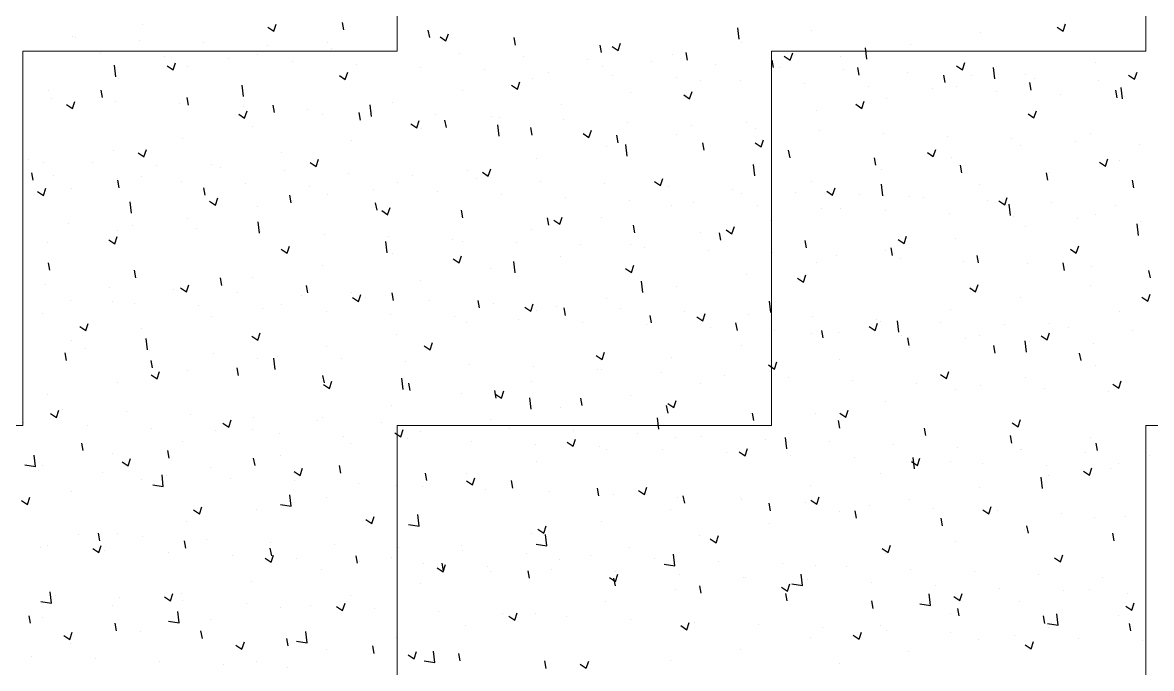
# Model space of a CAD drawing. Header units: millimetres. Extents: x 331487 to 517269, y 198509 to 399936.
# Drawn here: x 416448 to 417391, y 392899 to 393438 of the extents above; entities that cross this region are included whole.
import ezdxf

# ---------------------------------------------------------------- set-up
doc = ezdxf.new("R2010")
doc.units = ezdxf.units.MM
doc.header["$MEASUREMENT"] = 0
doc.layers.add('9th_Hatch-4', color=252, linetype='Continuous', lineweight=5)
doc.layers.add('COLUMN', color=6, linetype='Continuous')

msp = doc.modelspace()

# ---------------------------------------------------------------- linework, layer by layer
at = {"layer": '9th_Hatch-4', "linetype": 'Continuous'}
for p, q in [((416761.16, 393414.61), (416761.16, 393727.11)), ((417386.16, 393414.61), (417386.16, 393727.11)), ((416448.66, 393414.61), (416761.16, 393414.61)), ((416448.66, 393102.11), (416448.66, 393414.61)), ((417073.66, 393414.61), (417386.16, 393414.61)), ((417073.66, 393102.11), (417073.66, 393414.61)), ((416136.16, 393102.11), (416448.66, 393102.11)), ((416761.16, 393102.11), (417073.66, 393102.11)), ((416761.16, 392789.61), (416761.16, 393102.11)), ((417386.16, 393102.11), (417698.66, 393102.11)), ((417386.16, 392789.61), (417386.16, 393102.11))]:
    msp.add_line(p, q, dxfattribs=at)
at = {"layer": 'COLUMN', "color": 2, "linetype": 'Continuous'}
for p, q in [((416548.3, 393436.71), (416548.3, 393436.71)), ((416653.2, 393434.49), (416658.17, 393431.13)), ((416658.16, 393431.13), (416660.19, 393437.17)), ((416716.59, 393432.23), (416715.43, 393438.5)), ((416761.45, 393431.75), (416761.45, 393431.75)), ((416788.31, 393425.96), (416787.16, 393432.22)), ((417046.54, 393424.46), (417045.44, 393433.96)), ((417107.23, 393432.15), (417107.23, 393432.15)), ((417312.07, 393434.71), (417317.04, 393431.35)), ((417317.04, 393431.35), (417319.07, 393437.39)), ((416489.98, 393426.7), (416489.98, 393426.7)), ((416492.83, 393425.99), (416492.83, 393425.99)), ((416546.21, 393423.74), (416546.21, 393423.74)), ((416703.13, 393421.74), (416703.13, 393421.74)), ((416796.91, 393426.48), (416801.88, 393423.12)), ((416801.88, 393423.12), (416803.91, 393429.16)), ((416860.04, 393419.68), (416858.88, 393425.95)), ((417048.91, 393422.14), (417048.91, 393422.14)), ((417247.83, 393430.21), (417247.83, 393430.21)), ((416460.53, 393414.82), (416460.53, 393414.82)), ((416513.91, 393412.56), (416513.91, 393412.56)), ((416599.59, 393421.48), (416599.59, 393421.48)), ((416652.97, 393419.23), (416652.97, 393419.23)), ((416706.36, 393416.97), (416706.36, 393416.97)), ((416759.74, 393414.72), (416759.74, 393414.72)), ((416813.12, 393412.46), (416813.12, 393412.46)), ((416931.76, 393413.41), (416930.61, 393419.67)), ((416940.62, 393418.47), (416945.6, 393415.11)), ((416945.59, 393415.11), (416947.62, 393421.16)), ((417003.49, 393407.13), (417002.33, 393413.4)), ((417089.3, 393407.1), (417091.33, 393413.15)), ((417153.26, 393407.91), (417152.16, 393417.41)), ((417189.51, 393420.2), (417189.51, 393420.2)), ((416567.29, 393410.3), (416567.29, 393410.3)), ((416574.14, 393398.88), (416576.17, 393404.92)), ((416620.68, 393408.05), (416620.68, 393408.05)), ((416644.81, 393411.73), (416644.81, 393411.73)), ((416674.06, 393405.79), (416674.06, 393405.79)), ((416727.44, 393403.54), (416727.44, 393403.54)), ((416866.5, 393410.2), (416866.5, 393410.2)), ((416919.89, 393407.95), (416919.89, 393407.95)), ((416973.27, 393405.69), (416973.27, 393405.69)), ((416990.59, 393412.13), (416990.59, 393412.13)), ((417026.65, 393403.44), (417026.65, 393403.44)), ((417075.22, 393400.86), (417074.06, 393407.12)), ((417084.33, 393410.46), (417089.31, 393407.11)), ((417131.19, 393410.19), (417131.19, 393410.19)), ((417233.02, 393399.1), (417235.04, 393405.14)), ((417344.34, 393405.23), (417344.34, 393405.23)), ((416526.18, 393393.26), (416525.07, 393402.76)), ((416569.17, 393402.23), (416574.15, 393398.88)), ((416586.49, 393401.72), (416586.49, 393401.72)), ((416712.89, 393394.23), (416717.86, 393390.87)), ((416717.86, 393390.87), (416719.88, 393396.91)), ((416780.82, 393401.28), (416780.82, 393401.28)), ((416834.21, 393399.03), (416834.21, 393399.03)), ((416887.59, 393396.77), (416887.59, 393396.77)), ((416932.27, 393402.12), (416932.27, 393402.12)), ((416940.97, 393394.52), (416940.97, 393394.52)), ((417072.87, 393400.18), (417072.87, 393400.18)), ((417080.03, 393401.18), (417080.03, 393401.18)), ((417133.41, 393398.93), (417133.41, 393398.93)), ((417146.94, 393394.58), (417145.79, 393400.85)), ((417186.8, 393396.67), (417186.8, 393396.67)), ((417218.67, 393388.3), (417217.51, 393394.57)), ((417228.05, 393402.45), (417233.02, 393399.1)), ((417240.18, 393394.42), (417240.18, 393394.42)), ((417259.99, 393391.36), (417258.88, 393400.86)), ((417286.02, 393395.22), (417286.02, 393395.22)), ((417371.76, 393394.44), (417376.73, 393391.09)), ((417376.73, 393391.09), (417378.76, 393397.13)), ((416528.17, 393391.71), (416528.17, 393391.71)), ((416632.9, 393376.71), (416631.8, 393386.2)), ((416856.6, 393386.22), (416861.57, 393382.86)), ((416861.57, 393382.86), (416863.6, 393388.9)), ((416873.96, 393392.11), (416873.96, 393392.11)), ((416994.35, 393392.26), (416994.35, 393392.26)), ((417014.56, 393390.17), (417014.56, 393390.17)), ((417047.74, 393390.01), (417047.74, 393390.01)), ((417101.12, 393387.75), (417101.12, 393387.75)), ((417154.5, 393385.49), (417154.5, 393385.49)), ((417227.7, 393385.21), (417227.7, 393385.21)), ((417290.39, 393382.03), (417289.24, 393388.3)), ((417293.56, 393392.16), (417293.56, 393392.16)), ((417346.94, 393389.91), (417346.94, 393389.91)), ((417366.71, 393374.81), (417365.61, 393384.31)), ((416469.85, 393381.7), (416469.85, 393381.7)), ((416472.93, 393375.16), (416472.93, 393375.16)), ((416515.28, 393375.84), (416514.13, 393382.11)), ((416587.01, 393369.56), (416585.85, 393375.83)), ((416815.64, 393382.09), (416815.64, 393382.09)), ((416956.24, 393380.16), (416956.24, 393380.16)), ((417000.31, 393378.21), (417005.29, 393374.85)), ((417005.28, 393374.85), (417007.31, 393380.89)), ((417169.38, 393375.19), (417169.38, 393375.19)), ((417207.88, 393383.24), (417207.88, 393383.24)), ((417261.26, 393380.98), (417261.26, 393380.98)), ((417314.65, 393378.73), (417314.65, 393378.73)), ((417362.12, 393375.75), (417360.96, 393382.02)), ((417368.03, 393376.47), (417368.03, 393376.47)), ((416485.15, 393369.98), (416490.13, 393366.63)), ((416490.12, 393366.62), (416492.15, 393372.67)), ((416526.32, 393372.91), (416526.32, 393372.91)), ((416579.7, 393370.65), (416579.7, 393370.65)), ((416633.08, 393368.4), (416633.08, 393368.4)), ((416658.74, 393363.29), (416657.58, 393369.56)), ((416686.46, 393366.14), (416686.46, 393366.14)), ((416739.63, 393360.16), (416738.52, 393369.65)), ((416757.32, 393372.08), (416757.32, 393372.08)), ((416897.92, 393370.15), (416897.92, 393370.15)), ((417111.06, 393365.18), (417111.06, 393365.18)), ((417144.03, 393370.2), (417149, 393366.84)), ((417148.99, 393366.84), (417151.02, 393372.89)), ((416628.86, 393361.97), (416633.84, 393358.62)), ((416633.83, 393358.62), (416635.86, 393364.66)), ((416699, 393362.07), (416699, 393362.07)), ((416730.46, 393357.01), (416729.31, 393363.28)), ((416739.84, 393363.88), (416739.84, 393363.88)), ((416777.55, 393350.61), (416779.57, 393356.65)), ((416793.23, 393361.63), (416793.23, 393361.63)), ((416802.19, 393350.74), (416801.03, 393357.01)), ((416839.6, 393360.14), (416839.6, 393360.14)), ((416846.61, 393359.37), (416846.61, 393359.37)), ((416899.99, 393357.12), (416899.99, 393357.12)), ((417287.74, 393362.19), (417292.71, 393358.84)), ((417292.71, 393358.83), (417294.74, 393364.88)), ((416640.68, 393352.06), (416640.68, 393352.06)), ((416772.58, 393353.96), (416777.55, 393350.61)), ((416781.28, 393350.13), (416781.28, 393350.13)), ((416846.35, 393343.6), (416845.25, 393353.1)), ((416873.91, 393344.46), (416872.76, 393350.73)), ((416921.26, 393342.6), (416923.29, 393348.64)), ((416953.37, 393354.86), (416953.37, 393354.86)), ((417006.76, 393352.61), (417006.76, 393352.61)), ((417052.75, 393355.17), (417052.75, 393355.17)), ((417060.14, 393350.35), (417060.14, 393350.35)), ((417113.52, 393348.1), (417113.52, 393348.1)), ((416582.36, 393342.05), (416582.36, 393342.05)), ((416722.96, 393340.12), (416722.96, 393340.12)), ((416916.29, 393345.95), (416921.26, 393342.6)), ((416945.64, 393338.19), (416944.48, 393344.45)), ((416994.43, 393345.16), (416994.43, 393345.16)), ((417017.37, 393331.91), (417016.21, 393338.18)), ((417060, 393337.95), (417064.98, 393334.59)), ((417064.97, 393334.59), (417067, 393340.63)), ((417166.9, 393345.84), (417166.9, 393345.84)), ((417220.28, 393343.59), (417220.28, 393343.59)), ((417273.67, 393341.33), (417273.67, 393341.33)), ((417327.05, 393339.07), (417327.05, 393339.07)), ((417340.21, 393345.56), (417340.21, 393345.56)), ((417380.43, 393336.82), (417380.43, 393336.82)), ((416524.04, 393332.04), (416524.04, 393332.04)), ((416544.84, 393329.72), (416549.82, 393326.36)), ((416549.81, 393326.36), (416551.84, 393332.41)), ((416664.64, 393330.11), (416664.64, 393330.11)), ((416936.11, 393335.15), (416936.11, 393335.15)), ((416953.07, 393327.05), (416951.97, 393336.55)), ((417089.09, 393325.64), (417087.94, 393331.9)), ((417203.72, 393329.94), (417208.69, 393326.58)), ((417208.69, 393326.58), (417210.71, 393332.62)), ((417281.89, 393335.55), (417281.89, 393335.55)), ((416453.46, 393324.06), (416453.46, 393324.06)), ((416465.73, 393322.03), (416465.73, 393322.03)), ((416506.84, 393321.81), (416506.84, 393321.81)), ((416560.22, 393319.55), (416560.22, 393319.55)), ((416606.32, 393320.1), (416606.32, 393320.1)), ((416688.55, 393321.71), (416693.53, 393318.36)), ((416693.52, 393318.35), (416695.55, 393324.4)), ((416877.79, 393325.14), (416877.79, 393325.14)), ((417059.8, 393310.5), (417058.69, 393320)), ((417160.82, 393319.36), (417159.66, 393325.63)), ((417223.57, 393325.54), (417223.57, 393325.54)), ((417232.54, 393313.09), (417231.39, 393319.35)), ((417347.43, 393321.93), (417352.4, 393318.57)), ((417352.4, 393318.57), (417354.43, 393324.61)), ((417364.17, 393323.6), (417364.17, 393323.6)), ((416457.43, 393306.89), (416456.28, 393313.16)), ((416474.54, 393310.63), (416474.54, 393310.63)), ((416548.01, 393310.09), (416548.01, 393310.09)), ((416613.61, 393317.3), (416613.61, 393317.3)), ((416666.99, 393315.04), (416666.99, 393315.04)), ((416720.37, 393312.79), (416720.37, 393312.79)), ((416773.75, 393310.53), (416773.75, 393310.53)), ((416819.47, 393315.13), (416819.47, 393315.13)), ((416832.27, 393313.7), (416837.24, 393310.35)), ((416837.24, 393310.34), (416839.26, 393316.39)), ((417165.25, 393315.53), (417165.25, 393315.53)), ((417304.27, 393306.81), (417303.11, 393313.08)), ((417305.85, 393313.59), (417305.85, 393313.59)), ((416465.79, 393294.11), (416467.82, 393300.15)), ((416489.69, 393300.08), (416489.69, 393300.08)), ((416527.93, 393308.37), (416527.93, 393308.37)), ((416529.16, 393300.62), (416528, 393306.89)), ((416581.31, 393306.12), (416581.31, 393306.12)), ((416600.88, 393294.34), (416599.73, 393300.61)), ((416634.69, 393303.86), (416634.69, 393303.86)), ((416688.07, 393301.61), (416688.07, 393301.61)), ((416741.46, 393299.35), (416741.46, 393299.35)), ((416761.15, 393305.12), (416761.15, 393305.12)), ((416827.14, 393308.27), (416827.14, 393308.27)), ((416880.52, 393306.02), (416880.52, 393306.02)), ((416933.9, 393303.76), (416933.9, 393303.76)), ((416975.98, 393305.69), (416980.96, 393302.34)), ((416980.95, 393302.34), (416982.98, 393308.38)), ((416987.28, 393301.51), (416987.28, 393301.51)), ((417040.66, 393299.25), (417040.66, 393299.25)), ((417106.94, 393305.52), (417106.94, 393305.52)), ((417124.66, 393294.33), (417126.69, 393300.37)), ((417166.52, 393293.95), (417165.42, 393303.45)), ((417247.53, 393303.58), (417247.53, 393303.58)), ((417376, 393300.54), (417374.84, 393306.8)), ((416460.82, 393297.47), (416465.79, 393294.11)), ((416609.5, 393286.1), (416611.53, 393292.14)), ((416672.61, 393288.07), (416671.45, 393294.34)), ((416702.83, 393295.11), (416702.83, 393295.11)), ((416794.84, 393297.1), (416794.84, 393297.1)), ((416848.22, 393294.84), (416848.22, 393294.84)), ((416901.6, 393292.59), (416901.6, 393292.59)), ((416954.98, 393290.33), (416954.98, 393290.33)), ((417048.62, 393295.51), (417048.62, 393295.51)), ((417094.05, 393297), (417094.05, 393297)), ((417119.69, 393297.68), (417124.67, 393294.33)), ((417147.43, 393294.74), (417147.43, 393294.74)), ((417189.22, 393293.57), (417189.22, 393293.57)), ((417200.81, 393292.49), (417200.81, 393292.49)), ((417254.19, 393290.23), (417254.19, 393290.23)), ((417268.38, 393286.32), (417270.4, 393292.36)), ((416539.44, 393279.3), (416538.33, 393288.79)), ((416604.53, 393289.46), (416609.51, 393286.1)), ((416644.52, 393285.1), (416644.52, 393285.1)), ((416744.34, 393281.79), (416743.18, 393288.06)), ((416748.25, 393281.45), (416753.22, 393278.09)), ((416753.21, 393278.09), (416755.24, 393284.13)), ((416816.06, 393275.52), (416814.91, 393281.79)), ((416990.3, 393285.5), (416990.3, 393285.5)), ((417008.37, 393288.08), (417008.37, 393288.08)), ((417061.75, 393285.82), (417061.75, 393285.82)), ((417115.13, 393283.56), (417115.13, 393283.56)), ((417130.9, 393283.56), (417130.9, 393283.56)), ((417168.51, 393281.31), (417168.51, 393281.31)), ((417263.41, 393289.68), (417268.38, 393286.32)), ((417273.25, 393277.4), (417272.14, 393286.89)), ((417307.58, 393287.97), (417307.58, 393287.97)), ((417360.96, 393285.72), (417360.96, 393285.72)), ((416486.95, 393270.98), (416486.95, 393270.98)), ((416586.2, 393275.09), (416586.2, 393275.09)), ((416646.16, 393262.74), (416645.06, 393272.24)), ((416887.79, 393269.24), (416886.63, 393275.51)), ((416891.96, 393273.44), (416896.93, 393270.08)), ((416896.93, 393270.08), (416898.96, 393276.13)), ((416931.98, 393275.49), (416931.98, 393275.49)), ((417072.58, 393273.55), (417072.58, 393273.55)), ((417221.9, 393279.05), (417221.9, 393279.05)), ((417275.28, 393276.8), (417275.28, 393276.8)), ((417328.66, 393274.54), (417328.66, 393274.54)), ((417344.04, 393278.6), (417344.04, 393278.6)), ((417382.04, 393272.29), (417382.04, 393272.29)), ((416527.88, 393265.08), (416527.88, 393265.08)), ((416540.33, 393268.72), (416540.33, 393268.72)), ((416593.71, 393266.47), (416593.71, 393266.47)), ((416647.09, 393264.21), (416647.09, 393264.21)), ((416700.48, 393261.95), (416700.48, 393261.95)), ((416873.66, 393265.48), (416873.66, 393265.48)), ((416959.51, 393262.97), (416958.36, 393269.24)), ((417014.26, 393263.54), (417014.26, 393263.54)), ((417031.24, 393256.69), (417030.08, 393262.96)), ((417035.67, 393265.43), (417040.65, 393262.08)), ((417040.64, 393262.07), (417042.67, 393268.12)), ((417285.73, 393268.59), (417285.73, 393268.59)), ((417379.97, 393260.84), (417378.87, 393270.34)), ((416469.56, 393255.07), (416469.56, 393255.07)), ((416520.51, 393257.2), (416525.48, 393253.85)), ((416525.48, 393253.85), (416527.51, 393259.89)), ((416752.88, 393246.19), (416751.78, 393255.69)), ((416753.86, 393259.7), (416753.86, 393259.7)), ((416807.24, 393257.44), (416807.24, 393257.44)), ((416815.34, 393255.47), (416815.34, 393255.47)), ((416860.62, 393255.19), (416860.62, 393255.19)), ((416914, 393252.93), (416914, 393252.93)), ((416955.94, 393253.53), (416955.94, 393253.53)), ((417102.97, 393250.42), (417101.81, 393256.68)), ((417179.38, 393257.42), (417184.36, 393254.07)), ((417184.35, 393254.07), (417186.38, 393260.11)), ((417227.41, 393258.58), (417227.41, 393258.58)), ((417328.07, 393246.06), (417330.09, 393252.1)), ((416664.22, 393249.2), (416669.2, 393245.84)), ((416669.19, 393245.84), (416671.22, 393251.88)), ((416757.02, 393245.46), (416757.02, 393245.46)), ((416812.91, 393237.83), (416814.93, 393243.87)), ((416897.62, 393243.52), (416897.62, 393243.52)), ((416967.39, 393250.68), (416967.39, 393250.68)), ((417020.77, 393248.42), (417020.77, 393248.42)), ((417074.15, 393246.17), (417074.15, 393246.17)), ((417127.53, 393243.91), (417127.53, 393243.91)), ((417169.09, 393248.57), (417169.09, 393248.57)), ((417174.69, 393244.14), (417173.54, 393250.41)), ((417246.42, 393237.87), (417245.26, 393244.13)), ((417323.1, 393249.41), (417328.07, 393246.06)), ((416471.31, 393231.67), (416470.15, 393237.94)), ((416698.71, 393235.44), (416698.71, 393235.44)), ((416807.94, 393241.19), (416812.91, 393237.83)), ((416839.3, 393233.51), (416839.3, 393233.51)), ((416859.61, 393229.64), (416858.5, 393239.14)), ((416951.65, 393233.18), (416956.62, 393229.82)), ((416956.62, 393229.82), (416958.65, 393235.86)), ((417110.77, 393238.56), (417110.77, 393238.56)), ((417180.92, 393241.65), (417180.92, 393241.65)), ((417234.3, 393239.4), (417234.3, 393239.4)), ((417287.68, 393237.14), (417287.68, 393237.14)), ((417318.14, 393231.59), (417316.99, 393237.86)), ((417341.06, 393234.89), (417341.06, 393234.89)), ((416543.03, 393225.4), (416541.88, 393231.67)), ((416614.76, 393219.12), (416613.6, 393225.39)), ((416640.39, 393225.43), (416640.39, 393225.43)), ((417052.45, 393228.54), (417052.45, 393228.54)), ((417095.36, 393225.17), (417100.34, 393221.81)), ((417100.33, 393221.81), (417102.36, 393227.86)), ((417389.87, 393225.32), (417388.71, 393231.58)), ((416467.47, 393219.88), (416467.47, 393219.88)), ((416520.86, 393217.62), (416520.86, 393217.62)), ((416574.24, 393215.37), (416574.24, 393215.37)), ((416580.2, 393216.94), (416585.18, 393213.59)), ((416582.07, 393215.42), (416582.07, 393215.42)), ((416585.17, 393213.59), (416587.2, 393219.63)), ((416686.49, 393212.85), (416685.33, 393219.12)), ((416780.99, 393223.5), (416780.99, 393223.5)), ((416966.33, 393213.09), (416965.23, 393222.59)), ((416994.13, 393218.53), (416994.13, 393218.53)), ((417239.08, 393217.16), (417244.05, 393213.81)), ((417244.04, 393213.8), (417246.07, 393219.85)), ((417339.92, 393218.93), (417339.92, 393218.93)), ((416488.56, 393206.44), (416488.56, 393206.44)), ((416523.75, 393205.41), (416523.75, 393205.41)), ((416627.62, 393213.11), (416627.62, 393213.11)), ((416681, 393210.85), (416681, 393210.85)), ((416722.67, 393213.49), (416722.67, 393213.49)), ((416723.91, 393208.93), (416728.89, 393205.58)), ((416728.88, 393205.58), (416730.91, 393211.62)), ((416734.38, 393208.6), (416734.38, 393208.6)), ((416758.21, 393206.57), (416757.06, 393212.84)), ((416787.77, 393206.34), (416787.77, 393206.34)), ((416829.94, 393200.3), (416828.78, 393206.57)), ((416935.81, 393208.52), (416935.81, 393208.52)), ((417073.06, 393196.54), (417071.95, 393206.03)), ((417281.6, 393208.92), (417281.6, 393208.92)), ((417382.79, 393209.15), (417387.76, 393205.8)), ((417387.76, 393205.79), (417389.78, 393211.84)), ((416541.94, 393204.19), (416541.94, 393204.19)), ((416595.32, 393201.93), (416595.32, 393201.93)), ((416648.7, 393199.68), (416648.7, 393199.68)), ((416664.35, 393203.48), (416664.35, 393203.48)), ((416702.09, 393197.42), (416702.09, 393197.42)), ((416841.15, 393204.09), (416841.15, 393204.09)), ((416867.63, 393200.92), (416872.6, 393197.57)), ((416872.6, 393197.57), (416874.62, 393203.61)), ((416877.5, 393198.51), (416877.5, 393198.51)), ((416894.53, 393201.83), (416894.53, 393201.83)), ((416901.66, 393194.02), (416900.51, 393200.29)), ((416947.91, 393199.58), (416947.91, 393199.58)), ((417001.3, 393197.32), (417001.3, 393197.32)), ((417016.31, 393189.56), (417018.34, 393195.6)), ((417223.28, 393198.91), (417223.28, 393198.91)), ((417363.88, 393196.97), (417363.88, 393196.97)), ((416465.43, 393195.4), (416465.43, 393195.4)), ((416501.15, 393181.33), (416503.18, 393187.38)), ((416606.03, 393193.47), (416606.03, 393193.47)), ((416755.47, 393195.17), (416755.47, 393195.17)), ((416808.85, 393192.91), (416808.85, 393192.91)), ((416819.18, 393188.5), (416819.18, 393188.5)), ((416862.23, 393190.66), (416862.23, 393190.66)), ((416915.62, 393188.4), (416915.62, 393188.4)), ((416969, 393186.14), (416969, 393186.14)), ((416973.39, 393187.75), (416972.23, 393194.02)), ((417011.34, 393192.92), (417016.31, 393189.56)), ((417045.12, 393181.47), (417043.96, 393187.74)), ((417054.68, 393195.07), (417054.68, 393195.07)), ((417108.06, 393192.81), (417108.06, 393192.81)), ((417160.02, 393181.55), (417162.05, 393187.59)), ((417161.44, 393190.56), (417161.44, 393190.56)), ((417164.96, 393188.9), (417164.96, 393188.9)), ((417179.78, 393179.98), (417178.68, 393189.48)), ((417214.82, 393188.3), (417214.82, 393188.3)), ((417268.21, 393186.04), (417268.21, 393186.04)), ((417305.56, 393186.96), (417305.56, 393186.96)), ((416496.18, 393184.69), (416501.15, 393181.33)), ((416547.71, 393183.46), (416547.71, 393183.46)), ((416639.89, 393176.68), (416644.87, 393173.33)), ((416644.86, 393173.32), (416646.89, 393179.37)), ((416760.86, 393178.49), (416760.86, 393178.49)), ((417022.38, 393183.89), (417022.38, 393183.89)), ((417075.76, 393181.63), (417075.76, 393181.63)), ((417106.64, 393178.89), (417106.64, 393178.89)), ((417116.84, 393175.2), (417115.69, 393181.47)), ((417129.14, 393179.38), (417129.14, 393179.38)), ((417155.05, 393184.91), (417160.03, 393181.55)), ((417182.53, 393177.12), (417182.53, 393177.12)), ((417247.24, 393176.95), (417247.24, 393176.95)), ((417298.77, 393176.9), (417303.74, 393173.54)), ((417303.74, 393173.54), (417305.76, 393179.58)), ((417321.59, 393183.79), (417321.59, 393183.79)), ((417374.97, 393181.53), (417374.97, 393181.53)), ((416489.39, 393173.45), (416489.39, 393173.45)), ((416552.69, 393165.33), (416551.59, 393174.83)), ((416702.54, 393168.48), (416702.54, 393168.48)), ((416783.6, 393168.67), (416788.58, 393165.32)), ((416788.57, 393165.31), (416790.6, 393171.36)), ((417048.32, 393168.88), (417048.32, 393168.88)), ((417188.57, 393168.92), (417187.41, 393175.19)), ((417235.91, 393174.87), (417235.91, 393174.87)), ((417260.29, 393162.65), (417259.14, 393168.92)), ((417286.5, 393163.43), (417285.4, 393172.93)), ((417289.29, 393172.61), (417289.29, 393172.61)), ((417342.67, 393170.36), (417342.67, 393170.36)), ((416485.18, 393156.46), (416484.03, 393162.72)), ((416500.96, 393166.79), (416500.96, 393166.79)), ((416554.34, 393164.53), (416554.34, 393164.53)), ((416607.72, 393162.28), (416607.72, 393162.28)), ((416644.22, 393158.47), (416644.22, 393158.47)), ((416659.42, 393148.78), (416658.31, 393158.28)), ((416661.11, 393160.02), (416661.11, 393160.02)), ((416714.49, 393157.77), (416714.49, 393157.77)), ((416927.32, 393160.66), (416932.29, 393157.31)), ((416932.29, 393157.31), (416934.31, 393163.35)), ((416990, 393158.87), (416990, 393158.87)), ((417188.92, 393166.94), (417188.92, 393166.94)), ((417332.02, 393156.37), (417330.86, 393162.64)), ((416556.91, 393150.18), (416555.75, 393156.45)), ((416585.9, 393148.46), (416585.9, 393148.46)), ((416628.63, 393143.9), (416627.48, 393150.17)), ((416767.87, 393155.51), (416767.87, 393155.51)), ((416821.25, 393153.26), (416821.25, 393153.26)), ((416874.64, 393151), (416874.64, 393151)), ((416928.02, 393148.75), (416928.02, 393148.75)), ((416931.69, 393148.86), (416931.69, 393148.86)), ((417071.03, 393152.65), (417076, 393149.3)), ((417076, 393149.3), (417078.03, 393155.34)), ((417130.6, 393156.93), (417130.6, 393156.93)), ((417343.75, 393151.97), (417343.75, 393151.97)), ((416555.87, 393144.43), (416560.84, 393141.07)), ((416560.84, 393141.07), (416562.87, 393147.11)), ((416700.36, 393137.63), (416699.2, 393143.9)), ((416704.55, 393133.06), (416706.58, 393139.1)), ((416766.14, 393132.23), (416765.04, 393141.73)), ((416981.4, 393146.49), (416981.4, 393146.49)), ((417034.78, 393144.24), (417034.78, 393144.24)), ((417072.28, 393146.92), (417072.28, 393146.92)), ((417088.16, 393141.98), (417088.16, 393141.98)), ((417141.55, 393139.72), (417141.55, 393139.72)), ((417214.74, 393144.65), (417219.72, 393141.29)), ((417219.71, 393141.29), (417221.74, 393147.33)), ((417285.43, 393141.96), (417285.43, 393141.96)), ((417363.43, 393133.28), (417365.45, 393139.32)), ((416527.58, 393138.45), (416527.58, 393138.45)), ((416699.58, 393136.42), (416704.56, 393133.06)), ((416772.09, 393131.35), (416770.93, 393137.62)), ((416843.81, 393125.08), (416842.66, 393131.35)), ((416848.26, 393125.05), (416850.29, 393131.1)), ((416873.37, 393138.85), (416873.37, 393138.85)), ((417013.97, 393136.91), (417013.97, 393136.91)), ((417194.93, 393137.47), (417194.93, 393137.47)), ((417227.11, 393131.95), (417227.11, 393131.95)), ((417248.31, 393135.21), (417248.31, 393135.21)), ((417301.69, 393132.96), (417301.69, 393132.96)), ((417355.08, 393130.7), (417355.08, 393130.7)), ((417358.46, 393136.64), (417363.43, 393133.28)), ((416469.26, 393128.44), (416469.26, 393128.44)), ((416815.05, 393128.84), (416815.05, 393128.84)), ((416843.3, 393128.41), (416848.27, 393125.05)), ((416872.87, 393115.68), (416871.76, 393125.17)), ((416915.54, 393118.8), (416914.38, 393125.07)), ((416955.65, 393126.9), (416955.65, 393126.9)), ((416987.01, 393120.4), (416991.98, 393117.05)), ((416991.98, 393117.04), (416994.01, 393123.09)), ((417168.79, 393121.94), (417168.79, 393121.94)), ((416471.85, 393112.17), (416476.82, 393108.82)), ((416476.82, 393108.82), (416478.84, 393114.86)), ((416481.49, 393115.69), (416481.49, 393115.69)), ((416534.87, 393113.44), (416534.87, 393113.44)), ((416588.25, 393111.18), (416588.25, 393111.18)), ((416756.73, 393118.83), (416756.73, 393118.83)), ((416897.33, 393116.89), (416897.33, 393116.89)), ((416987.26, 393112.53), (416986.11, 393118.8)), ((417058.99, 393106.25), (417057.83, 393112.52)), ((417110.47, 393111.93), (417110.47, 393111.93)), ((417130.72, 393112.39), (417135.7, 393109.04)), ((417135.69, 393109.04), (417137.72, 393115.08)), ((416449.19, 393104.51), (416449.19, 393104.51)), ((416502.57, 393102.26), (416502.57, 393102.26)), ((416615.56, 393104.17), (416620.53, 393100.81)), ((416620.53, 393100.81), (416622.56, 393106.85)), ((416641.63, 393108.92), (416641.63, 393108.92)), ((416695.02, 393106.67), (416695.02, 393106.67)), ((416698.41, 393108.82), (416698.41, 393108.82)), ((416748.4, 393104.41), (416748.4, 393104.41)), ((416801.78, 393102.16), (416801.78, 393102.16)), ((416839.01, 393106.88), (416839.01, 393106.88)), ((416979.59, 393099.12), (416978.49, 393108.62)), ((417052.16, 393101.92), (417052.16, 393101.92)), ((417130.72, 393099.98), (417129.56, 393106.25)), ((417274.43, 393104.38), (417279.41, 393101.03)), ((417279.4, 393101.03), (417281.43, 393107.07)), ((416555.95, 393100), (416555.95, 393100)), ((416609.34, 393097.75), (416609.34, 393097.75)), ((416640.09, 393098.81), (416640.09, 393098.81)), ((416662.72, 393095.49), (416662.72, 393095.49)), ((416716.1, 393093.24), (416716.1, 393093.24)), ((416759.27, 393096.16), (416764.25, 393092.8)), ((416764.24, 393092.8), (416766.27, 393098.84)), ((416780.69, 393096.87), (416780.69, 393096.87)), ((416855.16, 393099.9), (416855.16, 393099.9)), ((416908.54, 393097.65), (416908.54, 393097.65)), ((416961.93, 393095.39), (416961.93, 393095.39)), ((416993.84, 393091.91), (416993.84, 393091.91)), ((417015.31, 393093.14), (417015.31, 393093.14)), ((417086.31, 393082.57), (417085.21, 393092.07)), ((417202.44, 393093.7), (417201.29, 393099.97)), ((417274.17, 393087.43), (417273.01, 393093.7)), ((417339.62, 393092.3), (417339.62, 393092.3)), ((416499.06, 393081.24), (416497.9, 393087.5)), ((416581.77, 393088.79), (416581.77, 393088.79)), ((416722.37, 393086.86), (416722.37, 393086.86)), ((416769.48, 393090.98), (416769.48, 393090.98)), ((416822.86, 393088.73), (416822.86, 393088.73)), ((416876.25, 393086.47), (416876.25, 393086.47)), ((416902.99, 393088.15), (416907.96, 393084.79)), ((416907.96, 393084.79), (416909.98, 393090.83)), ((416929.63, 393084.21), (416929.63, 393084.21)), ((417051.67, 393076.78), (417053.7, 393082.83)), ((417068.69, 393090.88), (417068.69, 393090.88)), ((417122.07, 393088.62), (417122.07, 393088.62)), ((417175.46, 393086.37), (417175.46, 393086.37)), ((417228.84, 393084.11), (417228.84, 393084.11)), ((417345.89, 393081.15), (417344.74, 393087.42)), ((416459.23, 393067.92), (416458.12, 393077.42)), ((416523.45, 393078.78), (416523.45, 393078.78)), ((416536.51, 393068.56), (416538.53, 393074.6)), ((416570.78, 393074.96), (416569.63, 393081.23)), ((416642.51, 393068.69), (416641.35, 393074.95)), ((416664.05, 393076.85), (416664.05, 393076.85)), ((416935.52, 393081.89), (416935.52, 393081.89)), ((416983.01, 393081.96), (416983.01, 393081.96)), ((417036.39, 393079.7), (417036.39, 393079.7)), ((417046.7, 393080.14), (417051.67, 393076.78)), ((417089.78, 393077.45), (417089.78, 393077.45)), ((417143.16, 393075.19), (417143.16, 393075.19)), ((417193.04, 393066.02), (417191.93, 393075.52)), ((417195.38, 393068.77), (417197.41, 393074.82)), ((417281.3, 393082.29), (417281.3, 393082.29)), ((417282.22, 393081.86), (417282.22, 393081.86)), ((417335.6, 393079.6), (417335.6, 393079.6)), ((417388.98, 393077.35), (417388.98, 393077.35)), ((416450.33, 393069.3), (416459.23, 393067.92)), ((416461.59, 393064.86), (416461.59, 393064.86)), ((416465.14, 393068.77), (416465.14, 393068.77)), ((416531.54, 393071.91), (416536.51, 393068.56)), ((416605.73, 393066.84), (416605.73, 393066.84)), ((416675.25, 393063.9), (416680.23, 393060.55)), ((416680.22, 393060.55), (416682.25, 393066.59)), ((416714.24, 393062.41), (416713.08, 393068.68)), ((416877.2, 393071.88), (416877.2, 393071.88)), ((417190.41, 393072.13), (417195.39, 393068.78)), ((417196.54, 393072.94), (417196.54, 393072.94)), ((417222.98, 393072.28), (417222.98, 393072.28)), ((417249.92, 393070.68), (417249.92, 393070.68)), ((417303.3, 393068.43), (417303.3, 393068.43)), ((417334.13, 393064.12), (417339.1, 393060.77)), ((417339.09, 393060.76), (417341.12, 393066.81)), ((417356.69, 393066.17), (417356.69, 393066.17)), ((417363.58, 393070.35), (417363.58, 393070.35)), ((416514.97, 393062.6), (416514.97, 393062.6)), ((416547.42, 393056.83), (416547.42, 393056.83)), ((416565.95, 393051.37), (416564.85, 393060.87)), ((416568.36, 393060.35), (416568.36, 393060.35)), ((416621.74, 393058.09), (416621.74, 393058.09)), ((416675.12, 393055.84), (416675.12, 393055.84)), ((416785.96, 393056.14), (416784.81, 393062.4)), ((416818.88, 393061.87), (416818.88, 393061.87)), ((416818.96, 393055.89), (416823.94, 393052.54)), ((416823.93, 393052.54), (416825.96, 393058.58)), ((416857.69, 393049.86), (416856.53, 393056.13)), ((417164.66, 393062.27), (417164.66, 393062.27)), ((417299.76, 393049.47), (417298.66, 393058.97)), ((417305.26, 393060.33), (417305.26, 393060.33)), ((416489.1, 393046.82), (416489.1, 393046.82)), ((416557.06, 393052.75), (416565.95, 393051.37)), ((416728.5, 393053.58), (416728.5, 393053.58)), ((416760.56, 393051.86), (416760.56, 393051.86)), ((416781.88, 393051.33), (416781.88, 393051.33)), ((416835.27, 393049.07), (416835.27, 393049.07)), ((416888.65, 393046.82), (416888.65, 393046.82)), ((416929.41, 393043.58), (416928.26, 393049.85)), ((416962.68, 393047.89), (416967.65, 393044.53)), ((416967.65, 393044.53), (416969.67, 393050.57)), ((417106.35, 393052.26), (417106.35, 393052.26)), ((417246.94, 393050.32), (417246.94, 393050.32)), ((416447.52, 393039.66), (416452.49, 393036.3)), ((416452.49, 393036.3), (416454.51, 393042.35)), ((416663.78, 393036.19), (416672.68, 393034.81)), ((416672.68, 393034.82), (416671.57, 393044.31)), ((416702.24, 393041.85), (416702.24, 393041.85)), ((416942.03, 393044.56), (416942.03, 393044.56)), ((416995.41, 393042.3), (416995.41, 393042.3)), ((417001.14, 393037.31), (416999.98, 393043.58)), ((417048.03, 393042.25), (417048.03, 393042.25)), ((417048.8, 393040.05), (417048.8, 393040.05)), ((417072.87, 393031.03), (417071.71, 393037.3)), ((417102.18, 393037.79), (417102.18, 393037.79)), ((417106.39, 393039.88), (417111.36, 393036.52)), ((417111.36, 393036.52), (417113.39, 393042.56)), ((417155.56, 393035.54), (417155.56, 393035.54)), ((417188.63, 393040.31), (417188.63, 393040.31)), ((416591.23, 393031.65), (416596.2, 393028.3)), ((416596.2, 393028.29), (416598.23, 393034.34)), ((416643.93, 393031.84), (416643.93, 393031.84)), ((416739.91, 393020.28), (416741.94, 393026.33)), ((416779.4, 393018.26), (416778.3, 393027.76)), ((416989.71, 393032.24), (416989.71, 393032.24)), ((417130.31, 393030.3), (417130.31, 393030.3)), ((417144.59, 393024.76), (417143.44, 393031.03)), ((417208.94, 393033.28), (417208.94, 393033.28)), ((417250.1, 393031.87), (417255.08, 393028.51)), ((417255.07, 393028.51), (417257.1, 393034.55)), ((417262.32, 393031.03), (417262.32, 393031.03)), ((417315.71, 393028.77), (417315.71, 393028.77)), ((417369.09, 393026.52), (417369.09, 393026.52)), ((416585.61, 393021.83), (416585.61, 393021.83)), ((416734.94, 393023.64), (416739.92, 393020.29)), ((416770.51, 393019.64), (416779.4, 393018.26)), ((416883.62, 393012.28), (416885.65, 393018.32)), ((416931.39, 393022.23), (416931.39, 393022.23)), ((417071.99, 393020.29), (417071.99, 393020.29)), ((417216.32, 393018.48), (417215.16, 393024.75)), ((417288.04, 393012.21), (417286.89, 393018.48)), ((417343.45, 393025.34), (417343.45, 393025.34)), ((416495.5, 393011.5), (416495.5, 393011.5)), ((416512.93, 393006.02), (416511.78, 393012.29)), ((416527.29, 393011.82), (416527.29, 393011.82)), ((416548.88, 393009.25), (416548.88, 393009.25)), ((416602.26, 393006.99), (416602.26, 393006.99)), ((416873.07, 393012.22), (416873.07, 393012.22)), ((416878.65, 393015.63), (416883.63, 393012.28)), ((416886.12, 393001.71), (416885.02, 393011.21)), ((417013.67, 393010.28), (417013.67, 393010.28)), ((417022.37, 393007.62), (417027.34, 393004.27)), ((417027.34, 393004.27), (417029.36, 393010.31)), ((417285.14, 393015.33), (417285.14, 393015.33)), ((417359.77, 393005.93), (417358.61, 393012.2)), ((416463.2, 393000.33), (416463.2, 393000.33)), ((416468.97, 393001.81), (416468.97, 393001.81)), ((416507.21, 392999.4), (416512.18, 392996.04)), ((416512.18, 392996.04), (416514.2, 393002.08)), ((416516.58, 392998.07), (416516.58, 392998.07)), ((416584.66, 392999.74), (416583.5, 393006.01)), ((416656.39, 392993.47), (416655.23, 392999.73)), ((416655.65, 393004.74), (416655.65, 393004.74)), ((416709.03, 393002.48), (416709.03, 393002.48)), ((416762.41, 393000.23), (416762.41, 393000.23)), ((416814.75, 393002.21), (416814.75, 393002.21)), ((416815.79, 392997.97), (416815.79, 392997.97)), ((416877.23, 393003.09), (416886.13, 393001.71)), ((416955.35, 393000.27), (416955.35, 393000.27)), ((417166.08, 392999.62), (417171.05, 392996.26)), ((417171.05, 392996.26), (417173.08, 393002.3)), ((417226.82, 393005.32), (417226.82, 393005.32)), ((416569.97, 392995.82), (416569.97, 392995.82)), ((416623.35, 392993.56), (416623.35, 392993.56)), ((416650.92, 392991.39), (416655.89, 392988.03)), ((416655.89, 392988.03), (416657.92, 392994.07)), ((416676.73, 392991.31), (416676.73, 392991.31)), ((416728.11, 392987.19), (416726.95, 392993.46)), ((416730.11, 392989.05), (416730.11, 392989.05)), ((416756.43, 392992.2), (416756.43, 392992.2)), ((416869.18, 392995.72), (416869.18, 392995.72)), ((416897.03, 392990.26), (416897.03, 392990.26)), ((416922.56, 392993.46), (416922.56, 392993.46)), ((416975.94, 392991.21), (416975.94, 392991.21)), ((416992.85, 392985.16), (416991.74, 392994.66)), ((417029.32, 392988.95), (417029.32, 392988.95)), ((417168.5, 392995.31), (417168.5, 392995.31)), ((417309.79, 392991.61), (417314.77, 392988.25)), ((417314.76, 392988.25), (417316.79, 392994.29)), ((416698.12, 392982.19), (416698.12, 392982.19)), ((416783.5, 392986.79), (416783.5, 392986.79)), ((416794.63, 392983.38), (416799.61, 392980.02)), ((416799.84, 392980.92), (416798.68, 392987.18)), ((416799.6, 392980.02), (416801.63, 392986.07)), ((416836.88, 392984.54), (416836.88, 392984.54)), ((416838.71, 392980.25), (416838.71, 392980.25)), ((416871.56, 392974.64), (416870.41, 392980.91)), ((416890.26, 392982.28), (416890.26, 392982.28)), ((416943.64, 392980.03), (416943.64, 392980.03)), ((416983.96, 392986.54), (416992.85, 392985.16)), ((417082.7, 392986.69), (417082.7, 392986.69)), ((417110.18, 392985.3), (417110.18, 392985.3)), ((417136.09, 392984.44), (417136.09, 392984.44)), ((417189.47, 392982.18), (417189.47, 392982.18)), ((417242.85, 392979.93), (417242.85, 392979.93)), ((416639.8, 392972.18), (416639.8, 392972.18)), ((416780.4, 392970.24), (416780.4, 392970.24)), ((416938.35, 392975.37), (416943.32, 392972.02)), ((416943.29, 392968.37), (416942.13, 392974.63)), ((416943.31, 392972.01), (416945.34, 392978.06)), ((416997.03, 392977.77), (416997.03, 392977.77)), ((417050.41, 392975.52), (417050.41, 392975.52)), ((417051.86, 392975.29), (417051.86, 392975.29)), ((417087.03, 392964.01), (417089.06, 392970.05)), ((417090.68, 392969.99), (417099.57, 392968.61)), ((417099.57, 392968.61), (417098.47, 392978.11)), ((417103.79, 392973.26), (417103.79, 392973.26)), ((417157.17, 392971.01), (417157.17, 392971.01)), ((417296.23, 392977.67), (417296.23, 392977.67)), ((417349.62, 392975.42), (417349.62, 392975.42)), ((416472.49, 392953.96), (416471.38, 392963.45)), ((416475.6, 392960.67), (416475.6, 392960.67)), ((416571.87, 392955.78), (416573.89, 392961.82)), ((416581.48, 392962.17), (416581.48, 392962.17)), ((416722.08, 392960.23), (416722.08, 392960.23)), ((416993.54, 392965.28), (416993.54, 392965.28)), ((417015.02, 392962.09), (417013.86, 392968.36)), ((417082.06, 392967.36), (417087.03, 392964.01)), ((417086.74, 392955.82), (417085.58, 392962.08)), ((417206.3, 392952.06), (417205.19, 392961.55)), ((417210.55, 392968.75), (417210.55, 392968.75)), ((417230.74, 392956), (417232.77, 392962.04)), ((417263.94, 392966.5), (417263.94, 392966.5)), ((417317.32, 392964.24), (417317.32, 392964.24)), ((417339.33, 392965.67), (417339.33, 392965.67)), ((417370.7, 392961.98), (417370.7, 392961.98)), ((416463.59, 392955.33), (416472.49, 392953.95)), ((416523.16, 392952.15), (416523.16, 392952.15)), ((416528.99, 392958.42), (416528.99, 392958.42)), ((416566.9, 392959.14), (416571.87, 392955.78)), ((416582.37, 392956.16), (416582.37, 392956.16)), ((416635.75, 392953.91), (416635.75, 392953.91)), ((416689.13, 392951.65), (416689.13, 392951.65)), ((416710.61, 392951.13), (416715.58, 392947.77)), ((416715.58, 392947.77), (416717.61, 392953.81)), ((416935.22, 392955.27), (416935.22, 392955.27)), ((417158.47, 392949.54), (417157.31, 392955.81)), ((417197.4, 392953.43), (417206.3, 392952.05)), ((417225.77, 392959.35), (417230.75, 392956)), ((417281.01, 392955.66), (417281.01, 392955.66)), ((417369.48, 392951.34), (417374.46, 392947.99)), ((417374.45, 392947.99), (417376.48, 392954.03)), ((416455.08, 392937.07), (416453.93, 392943.34)), ((416464.84, 392942.14), (416464.84, 392942.14)), ((416579.21, 392937.4), (416578.1, 392946.9)), ((416663.76, 392950.22), (416663.76, 392950.22)), ((416742.52, 392949.4), (416742.52, 392949.4)), ((416795.9, 392947.14), (416795.9, 392947.14)), ((416849.28, 392944.89), (416849.28, 392944.89)), ((416854.32, 392943.12), (416859.3, 392939.76)), ((416859.29, 392939.76), (416861.32, 392945.8)), ((416876.91, 392945.26), (416876.91, 392945.26)), ((416902.66, 392942.63), (416902.66, 392942.63)), ((417222.69, 392945.65), (417222.69, 392945.65)), ((417230.19, 392943.26), (417229.04, 392949.53)), ((417301.92, 392936.99), (417300.76, 392943.26)), ((417313.02, 392935.5), (417311.92, 392945)), ((417363.29, 392943.72), (417363.29, 392943.72)), ((416526.81, 392930.8), (416525.65, 392937.07)), ((416570.32, 392938.78), (416579.21, 392937.4)), ((416605.44, 392940.21), (416605.44, 392940.21)), ((416818.59, 392935.24), (416818.59, 392935.24)), ((416956.05, 392940.37), (416956.05, 392940.37)), ((416998.04, 392935.11), (417003.01, 392931.75)), ((417003.01, 392931.75), (417005.03, 392937.8)), ((417009.43, 392938.12), (417009.43, 392938.12)), ((417062.81, 392935.86), (417062.81, 392935.86)), ((417116.19, 392933.61), (417116.19, 392933.61)), ((417164.37, 392935.64), (417164.37, 392935.64)), ((417304.13, 392936.88), (417313.02, 392935.5)), ((417304.97, 392933.71), (417304.97, 392933.71)), ((417373.65, 392930.71), (417372.49, 392936.98)), ((416482.88, 392926.88), (416487.85, 392923.53)), ((416487.84, 392923.53), (416489.87, 392929.57)), ((416547.12, 392930.2), (416547.12, 392930.2)), ((416598.53, 392924.52), (416597.38, 392930.79)), ((416670.26, 392918.25), (416669.1, 392924.52)), ((416677.04, 392922.23), (416685.93, 392920.85)), ((416685.93, 392920.85), (416684.83, 392930.35)), ((416760.27, 392925.23), (416760.27, 392925.23)), ((417106.05, 392925.63), (417106.05, 392925.63)), ((417141.75, 392927.1), (417146.72, 392923.74)), ((417146.72, 392923.74), (417148.75, 392929.79)), ((417169.57, 392931.35), (417169.57, 392931.35)), ((417222.96, 392929.1), (417222.96, 392929.1)), ((417246.65, 392923.7), (417246.65, 392923.7)), ((417276.34, 392926.84), (417276.34, 392926.84)), ((417329.72, 392924.59), (417329.72, 392924.59)), ((417383.1, 392922.33), (417383.1, 392922.33)), ((416488.8, 392920.19), (416488.8, 392920.19)), ((416626.59, 392918.87), (416631.56, 392915.52)), ((416631.56, 392915.52), (416633.58, 392921.56)), ((416701.95, 392915.22), (416701.95, 392915.22)), ((416741.99, 392911.97), (416740.83, 392918.24)), ((416775.27, 392907.51), (416777.3, 392913.55)), ((416792.66, 392904.3), (416791.55, 392913.8)), ((417047.73, 392915.62), (417047.73, 392915.62)), ((417188.33, 392913.68), (417188.33, 392913.68)), ((417285.46, 392919.09), (417290.44, 392915.74)), ((417290.43, 392915.73), (417292.46, 392921.78)), ((416456.13, 392909.57), (416456.13, 392909.57)), ((416509.51, 392907.32), (416509.51, 392907.32)), ((416562.9, 392905.06), (416562.9, 392905.06)), ((416643.63, 392905.21), (416643.63, 392905.21)), ((416770.3, 392910.86), (416775.28, 392907.51)), ((416783.77, 392905.68), (416792.66, 392904.3)), ((416813.71, 392905.7), (416812.56, 392911.96)), ((416885.44, 392899.42), (416884.28, 392905.69)), ((416918.98, 392899.5), (416921.01, 392905.54)), ((416989.41, 392905.61), (416989.41, 392905.61)), ((417130.01, 392903.67), (417130.01, 392903.67)), ((416616.28, 392902.81), (416616.28, 392902.81)), ((416669.66, 392900.55), (416669.66, 392900.55)), ((416914.01, 392902.86), (416918.99, 392899.5))]:
    msp.add_line(p, q, dxfattribs=at)

doc.saveas('drawing.dxf')
